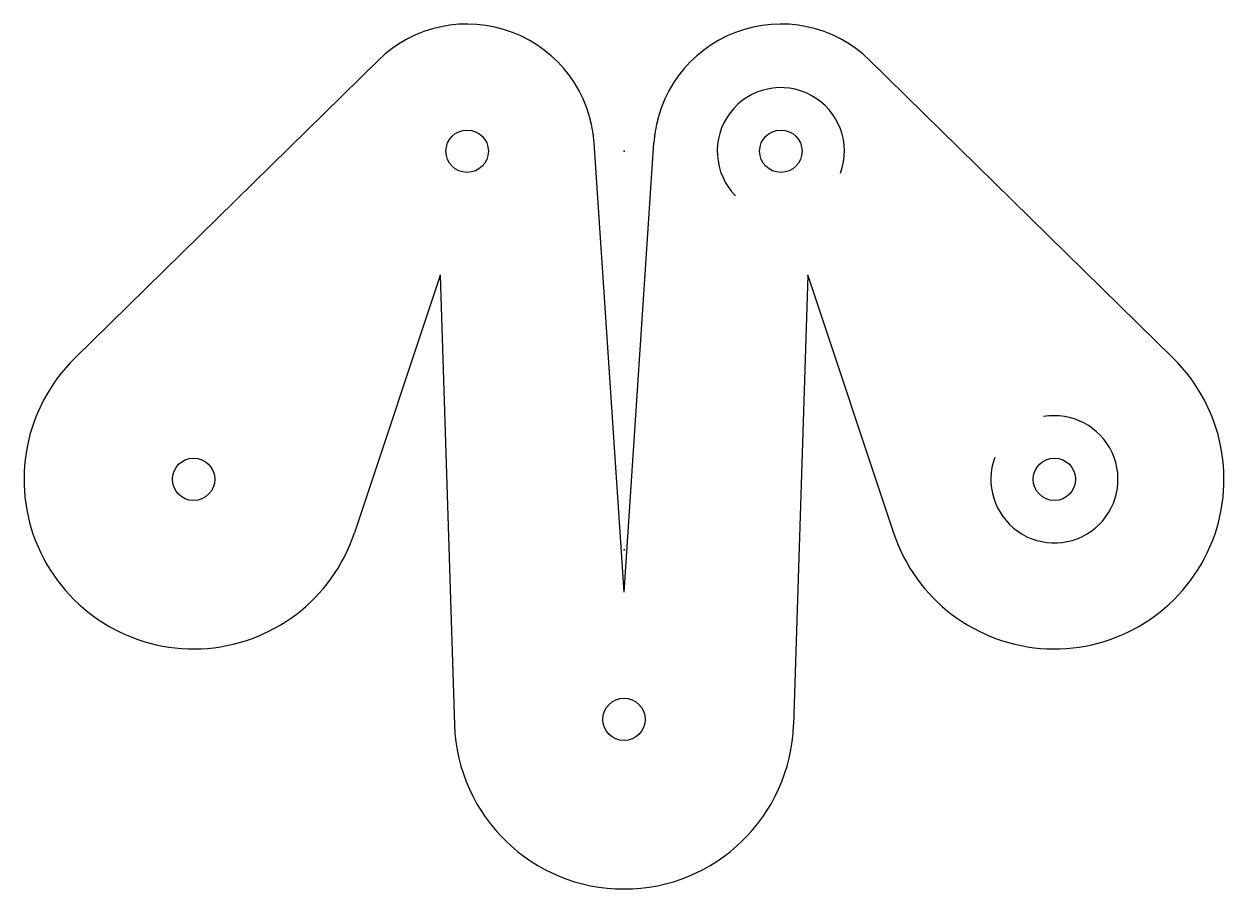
# Model space of a CAD drawing. Header units: centimetres. Extents: x -1.42 to 1.42, y -1.74 to 0.3.
import ezdxf

# ---------------------------------------------------------------- set-up
doc = ezdxf.new("R2010")
doc.units = ezdxf.units.CM
doc.header["$MEASUREMENT"] = 0
doc.layers.add('Pinky PPMP Ligament v1 v5_Sketch2', color=7, linetype='Continuous')

msp = doc.modelspace()

# ---------------------------------------------------------------- linework, layer by layer
at = {"layer": 'Pinky PPMP Ligament v1 v5_Sketch2'}
for p, q in [((-0.5802, 0.2141, 0.06), (-1.2956, -0.4884, 0.06)), ((1.2956, -0.4884, 0.06), (0.5802, 0.2141, 0.06)), ((0, -1.04, 0.06), (-0.0707, 0.02, 0.06)), ((0, -1.04, 0.06), (0.0707, 0.02, 0.06)), ((-0.4334, -0.2932, 0.06), (-0.6359, -0.9003, 0.06)), ((-0.4334, -0.2932, 0.06), (-0.3998, -1.3527, 0.06)), ((0.4334, -0.2932, 0.06), (0.3998, -1.3527, 0.06)), ((0.4334, -0.2932, 0.06), (0.6359, -0.9003, 0.06))]:
    msp.add_line(p, q, dxfattribs=at)
for centre in [(-0.37, 0, 0.06), (0.37, 0, 0.06), (-1.0153, -0.7738, 0.06), (1.0153, -0.7738, 0.06), (0, -1.34, 0.06)]:
    msp.add_circle(centre, 0.05, dxfattribs=at)
for centre, radius, start, end in [((-0.37, 0, 0.06), 0.3, 3.8141, 134.4759), ((0.37, 0, 0.06), 0.3, 45.5241, 176.1859), ((0.37, 0, 0.06), 0.15, 339.8281, 224.5641), ((-1.0153, -0.7738, 0.06), 0.4, 134.4759, 341.554), ((1.0153, -0.7738, 0.06), 0.4, 198.446, 45.5241), ((1.0153, -0.7738, 0.06), 0.15, 159.8281, 99.8281), ((0, -1.34, 0.06), 0.4, 181.8154, 358.1846)]:
    msp.add_arc(centre, radius, start, end, dxfattribs=at)
for p in [(0, 0, 0.06), (-0.4334, -0.2932, 0.06), (0.4334, -0.2932, 0.06), (0, -0.94, 0.06)]:
    msp.add_point(p, dxfattribs=at)

doc.saveas('drawing.dxf')
